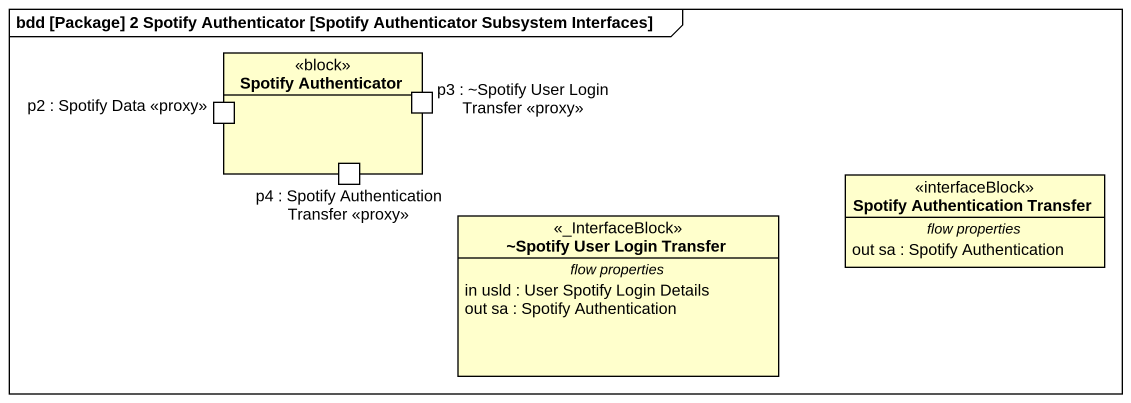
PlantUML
@startuml
mainframe bdd [Package] 2 Spotify Authenticator [Spotify Authenticator Subsystem Interfaces]
allowmixing
hide circle
hide empty members
rectangle "Spotify Authenticator" as Spotify_Authenticator <<block>> {
  port "p3 : ~Spotify User Login Transfer <<proxy>>" as p3_Spotify_User_Login
  port "p2 : Spotify Data <<proxy>>" as p2_Spotify_Data_proxy
  port "p4 : Spotify Authentication Transfer <<proxy>>" as p4_Spotify_Authentication
}
class "~Spotify User Login Transfer" as Spotify_User_Login_Transfer <<_InterfaceBlock>> {
  -- flow properties --
  in usld : User Spotify Login Details
  out sa : Spotify Authentication
}
class "Spotify Authentication Transfer" as Spotify_Authentication <<interfaceBlock>> {
  -- flow properties --
  out sa : Spotify Authentication
}
@enduml
